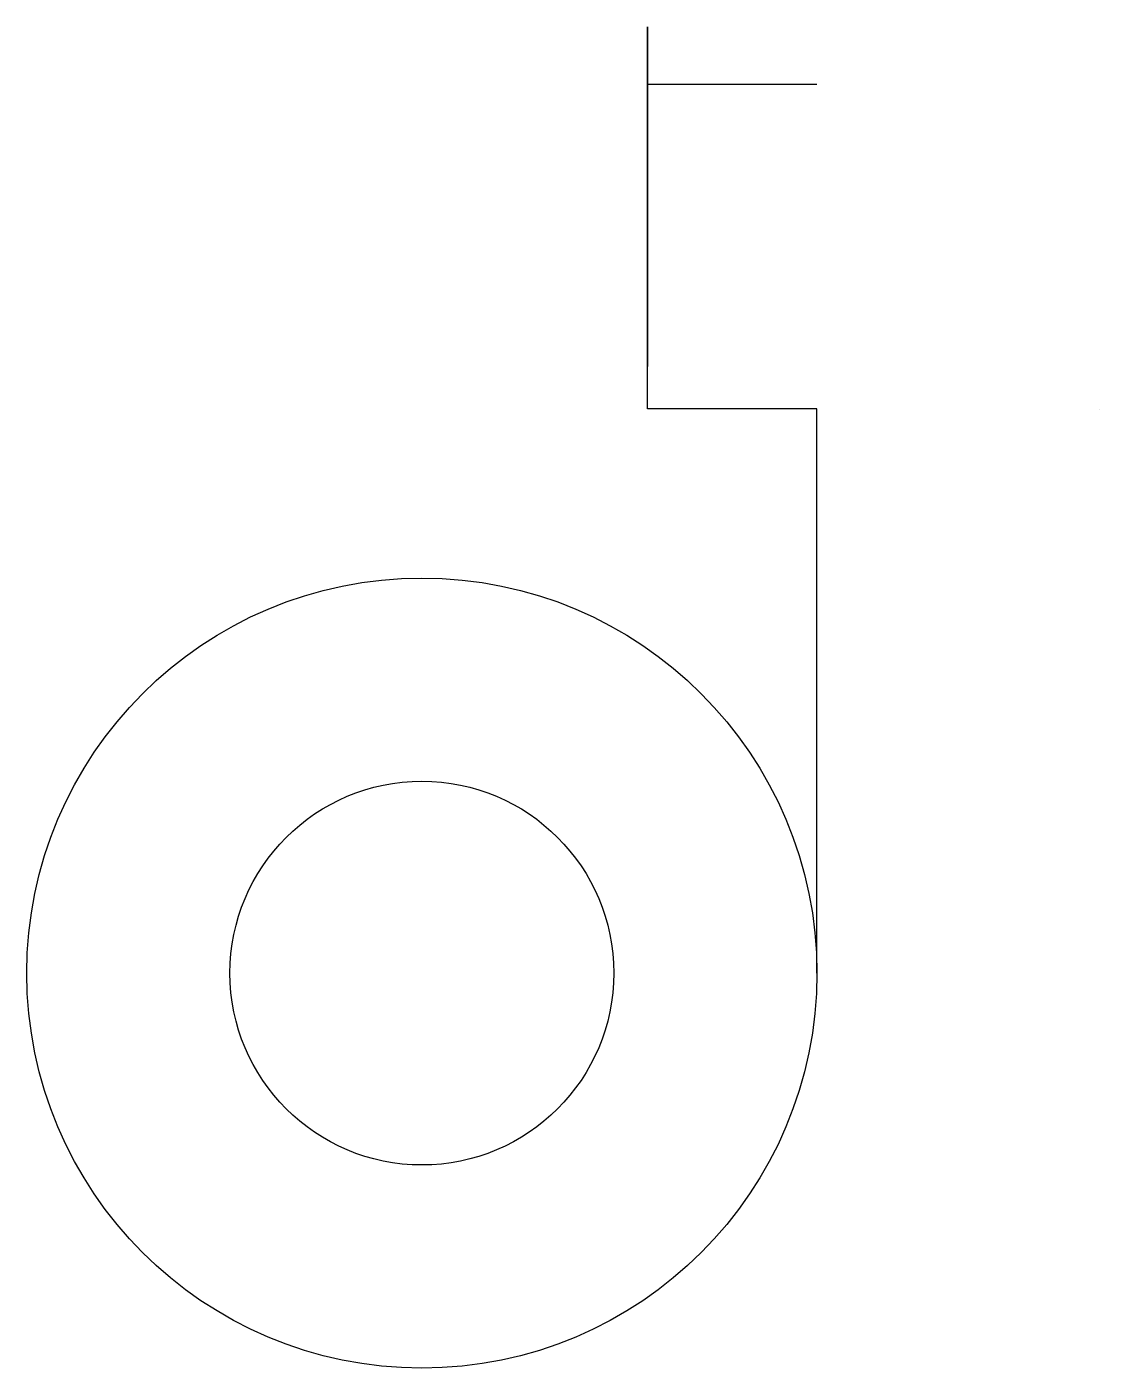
# Model space of a CAD drawing. Header units: millimetres. Extents: x 2610.16 to 2612.06, y 1458.56 to 1460.93.
import ezdxf

# ---------------------------------------------------------------- set-up
doc = ezdxf.new("R2010")
doc.units = ezdxf.units.MM

msp = doc.modelspace()

# ---------------------------------------------------------------- linework, layer by layer
for p, q in [((2611.5641, 1460.8319), (2611.2641, 1460.8319)), ((2611.2641, 1460.8319, 1), (2611.2641, 1460.8319, 1)), ((2611.2641, 1460.8319, 1), (2611.2641, 1460.3319, 1)), ((2611.2641, 1460.8319, 1), (2611.2641, 1460.8319, 0.67)), ((2611.2641, 1460.8319, 0.33), (2611.2641, 1460.8319)), ((2611.2641, 1460.8319, 0.67), (2611.2641, 1460.8319, 1)), ((2611.2641, 1460.8319, 1), (2611.2641, 1460.8319, 0.67)), ((2611.2641, 1460.8319, 0.67), (2611.2641, 1460.8319, 0.67)), ((2611.2641, 1460.8319, 0.33), (2611.2641, 1460.8319)), ((2611.2641, 1460.8319), (2611.2641, 1460.8319, 0.3261)), ((2611.2641, 1460.8319, 0.3261), (2611.2641, 1460.8319, 0.3274)), ((2611.2641, 1460.8319, 0.3274), (2611.2641, 1460.8319)), ((2611.5641, 1460.2574), (2611.2641, 1460.2574)), ((2611.5641, 1459.2574), (2611.5641, 1460.2574)), ((2612.0641, 1460.2556, 1), (2612.0641, 1460.2556, 1))]:
    msp.add_line(p, q)
at = {"extrusion": (-1, 2.67641e-11, 2.50152e-11)}
msp.add_line((2611.2641, 1460.8319, 0.67), (2611.2641, 1460.8319, 1), dxfattribs=at)
at = {"extrusion": (-1, 0, 0)}
msp.add_line((2611.2641, 1460.2574, 1), (2611.2641, 1460.3319, 1), dxfattribs=at)
for radius in [0.7, 0.34]:
    msp.add_circle((2610.8641, 1459.2574), radius)
at = {"extrusion": (1, 0, 0)}
msp.add_open_spline([(2611.2641, 1460.8319, 1), (2611.2641, 1460.8828, 0.8333), (2611.2641, 1460.9847, 0.5), (2611.2641, 1460.8828, 0.1667), (2611.2641, 1460.8319), (2611.2641, 1460.8319, 0.11), (2611.2641, 1460.8319, 0.22), (2611.2641, 1460.8319, 0.33), (2611.2641, 1460.8469, 0.3867), (2611.2641, 1460.8769, 0.5), (2611.2641, 1460.8469, 0.6133), (2611.2641, 1460.8319, 0.67), (2611.2641, 1460.8319, 0.78), (2611.2641, 1460.8319, 0.89), (2611.2641, 1460.8319, 1)], degree=3, knots=[0, 0, 0, 0, 0.510274, 1.020547, 1.020547, 1.020547, 2.020547, 2.020547, 2.020547, 2.193174, 2.365801, 2.365801, 2.365801, 3.365801, 3.365801, 3.365801, 3.365801], dxfattribs=at)
at = {"extrusion": (1, 1.819e-12, -4.1341e-12)}
msp.add_open_spline([(2611.2641, 1460.3319), (2611.2641, 1460.4985), (2611.2641, 1460.6652), (2611.2641, 1460.8319), (2611.2641, 1460.8319, 0.11), (2611.2641, 1460.8319, 0.22), (2611.2641, 1460.8319, 0.33)], degree=3, knots=[4.019804, 4.019804, 4.019804, 4.019804, 5.019804, 5.019804, 5.019804, 6.019804, 6.019804, 6.019804, 6.019804], dxfattribs=at)
for points in [[(2611.2641, 1460.8319, 0.33), (2611.2641, 1460.6652, 0.33), (2611.2641, 1460.4985, 0.33), (2611.2641, 1460.3319, 0.33)], [(2611.2641, 1460.3319, 0.67), (2611.2641, 1460.4985, 0.67), (2611.2641, 1460.6652, 0.67), (2611.2641, 1460.8319, 0.67)]]:
    msp.add_open_spline(points, degree=3)

doc.saveas('drawing.dxf')
